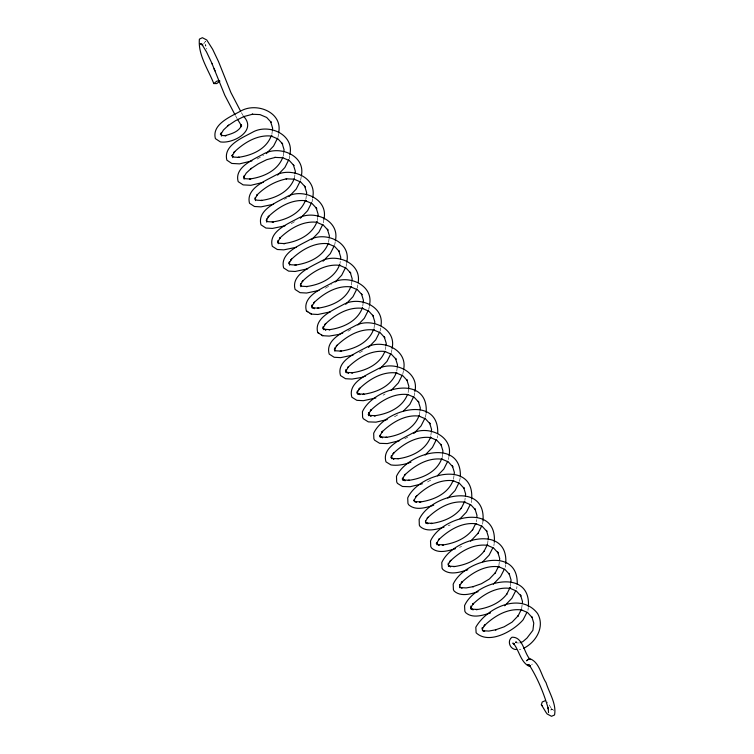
<?xml version="1.0" encoding="UTF-8"?>
<svg xmlns="http://www.w3.org/2000/svg" width="754" height="754" viewBox="0 0 754 754"><rect width="100%" height="100%" fill="white"/><g stroke="black" fill="none" stroke-linecap="round" stroke-linejoin="round"><path stroke-width="0.57" stroke-dasharray="3.77 2.83" d="M271.874 134.41L272.364 130.235M278.452 134.118L278.028 137.228M283.316 155.965L283.815 151.78M289.724 155.626L289.272 158.755M294.465 178.538L295.087 173.326M301.157 177.152L300.658 180.253M305.936 198.962L306.303 195.833M312.533 198.754L312.062 201.855M317.377 220.517L317.745 217.378M323.937 219.122L323.315 223.373M328.65 242.053L329.017 238.914M335.238 241.789L334.701 244.88M339.997 263.514L340.243 261.421M346.604 263.382L346.105 266.473M351.43 285.069L351.929 280.874M357.877 284.889L357.349 287.99M363.202 302.42L362.58 307.641L362.891 306.85M369.319 306.416L368.744 309.498M374.427 324.927L373.927 329.112L374.201 328.32M380.676 328.018L380.139 331.091M385.492 349.62L385.869 346.472M391.948 349.526L391.392 352.618M396.764 371.147L397.141 368.018M403.39 371.053L402.777 374.116M408.121 392.617L408.611 388.433M414.747 392.655L414.172 395.709M419.431 415.218L420.053 409.978M426.019 414.153L425.426 417.235M431.326 431.524L430.704 436.745L431.081 435.982M437.188 437.97L437.461 435.689M442.551 454.021L442.061 458.215L442.4 457.452M448.555 459.563L448.818 457.282M453.993 475.576L453.503 479.77L453.861 478.988M460.223 477.65L459.459 481.853M464.898 500.251L465.143 498.158M471.259 502.607L471.533 500.317M476.245 521.721L476.5 519.619M482.617 524.2L483.022 520.778M487.565 544.331L488.187 539.072M493.889 545.698L494.162 543.417M498.837 565.849L499.45 560.618M505.331 567.234L505.604 564.953M510.317 586.273L510.684 583.125M516.688 588.827L516.952 586.546M521.636 608.883L522.126 604.67M527.96 610.325L528.234 608.054M516.198 641.956L515.661 642.757L516.047 641.305L516.207 643.482L515.679 642.201L516.264 642.879M531.711 664.802L532.296 664.057M203.627 44.005L205.474 41.263L205.842 46.192L205.531 44.816L206.841 49.104M257.142 159.075L263.551 155.277M284.39 199.358L287.133 197.727M291.223 223.655L296.708 220.413M325.304 288.235L331.383 284.644M347.971 331.223L351.006 329.432M359.375 352.825L363.419 350.431M383.06 395.209L385.077 394.012M394.455 416.802L398.498 414.417M404.775 438.837L407.791 437.056M427.527 481.976L431.552 479.591M448.14 525.679L450.195 524.963M459.535 547.272L461.599 546.556M519.27 649.458L520.92 649.185M550.477 709.966L552.182 709.702M518.554 643.011L516.009 642.728M553.794 710.334L551.372 708.817L552.314 710.061L547.461 702.068M241.421 112.638L242.948 115.362M235.55 115.758L237.19 118.68"/><path stroke-width="1.13" d="M527.941 659.769L526.565 660.796L528.516 659.043L530.213 658.826C539.61 662.606 540.986 675.009 546.037 682.643C549.251 693.03 556.603 703.774 554.558 714.971L551.513 716.3L547.159 713.963L546.226 712.719L541.363 704.717L542.22 702.002L545.274 700.683M272.364 130.235L272.618 128.152L270.62 121.601L271.317 122.478L266.68 117.454L259.989 114.599L252.053 114.24L252.637 114.222L243.957 116.531L235.437 120.744L227.934 125.739L228.613 125.155L223.457 129.98L220.847 134.344L221.176 132.845L221.422 136.088M278.584 132.977C283.202 112.723 257.425 102.271 241.6 110.574C231.695 116.229 211.45 123.863 215.408 138.632L220.357 141.893C233.193 143.986 257.529 130.63 243.419 116.163M283.815 151.78L284.06 149.688L282.062 143.119M289.856 154.485C294.522 134.419 268.66 123.354 252.92 132.025C242.75 137.69 222.93 145.333 226.879 160.168L231.789 163.439L239.508 163.872L251.93 160.894M295.087 173.326L295.332 171.243L293.334 164.702L293.966 165.588L289.348 160.583L282.675 157.737L274.767 157.388L275.333 157.388L266.69 159.688L258.217 163.882L250.743 168.858L251.384 168.274L246.238 173.09L243.636 177.444M301.298 176.012C305.945 155.692 280.149 145.239 264.286 153.533C254.447 159.169 233.928 166.907 238.189 181.639L243.156 184.89L250.893 185.305L263.278 182.327M306.426 194.786L306.671 192.704L304.682 186.144M312.665 197.605C317.293 177.331 291.515 166.888 275.672 175.154C265.512 180.828 245.625 188.462 249.517 203.278L254.466 206.492L260.997 206.869L273.57 204.24M317.868 216.332L318.113 214.23L316.114 207.661L316.737 208.604L312.109 203.58L305.417 200.724L306.284 200.809C291.751 198.764 278.009 207.265 267.981 217.039L268.876 216.106L266.266 220.47M323.937 219.122C328.612 199.037 302.74 187.916 286.991 196.606C276.822 202.242 256.897 209.98 260.988 224.815L265.917 228.057L272.439 228.424L284.974 225.832M329.14 237.878L329.385 235.785L327.396 229.244L327.99 230.159L323.372 225.154L316.708 222.307L317.566 222.364C303.099 220.328 289.413 228.792 279.423 238.518L280.337 237.633L277.736 241.968M335.37 240.639C340.082 220.488 314.135 209.414 298.358 218.113C288.245 223.768 268.104 231.497 272.298 246.285L277.284 249.499L283.787 249.866L296.322 247.274M340.488 259.338L340.733 257.246L338.734 250.686L339.366 251.6L334.738 246.586L328.056 243.731L328.942 243.806C314.437 241.761 300.723 250.243 290.714 259.998L291.638 259.065L289.036 263.41L289.3 261.892L289.545 265.135M346.736 262.241C351.43 242.128 325.502 231.044 309.743 239.734C299.583 245.389 279.593 253.108 283.636 267.924L288.594 271.11L295.116 271.478L307.66 268.82M351.929 280.874L352.175 278.782L350.176 272.203L350.761 273.165L346.133 268.141L339.451 265.295L340.308 265.417C325.813 263.382 312.109 271.855 302.109 281.6L302.976 280.648L300.365 285.003M358.141 282.609C361.779 262.957 336.397 252.807 321.063 261.186C310.884 266.803 290.856 274.626 295.106 289.451L300.054 292.665L306.558 293.033L319.065 290.413M363.202 302.42L363.447 300.337L361.449 293.787L362.014 294.72L357.405 289.715L350.742 286.878L351.6 286.963C337.161 284.937 323.504 293.381 313.541 303.089L314.427 302.166L311.826 306.501L312.015 305.002L312.26 308.235M369.451 305.276C374.173 285.116 348.225 273.975 332.429 282.703C322.316 288.33 302.062 296.152 306.407 310.931L307.802 311.817M374.549 323.881L374.795 321.788L372.796 315.229L373.4 316.162L368.772 311.148L362.099 308.301L362.976 308.414C348.508 306.378 334.814 314.833 324.833 324.559L325.728 323.607L323.127 327.943L323.353 326.416L323.598 329.649L322.938 328.216L325.907 330.101L324.654 329.309L330.148 329.63L328.951 329.715C342.552 328.009 357.358 321.468 362.42 307.783M380.949 325.728C384.587 306.049 359.158 295.936 343.815 304.314C333.645 309.941 313.551 317.754 317.745 332.571L322.721 335.719L329.234 336.086L338.64 334.484L342.787 333.032M385.991 345.426L386.237 343.334L384.229 336.746L384.794 337.726L380.167 332.712L373.484 329.856L374.333 330.026C359.875 327.99 346.199 336.444 336.227 346.171L337.066 345.191L334.465 349.536L334.625 347.98L334.88 351.223M392.08 348.386C396.793 328.292 370.921 317.048 355.134 325.766C344.955 331.355 324.814 339.272 329.215 354.097L334.182 357.273L340.676 357.641L353.155 354.983M397.264 366.972L397.509 364.879L395.511 358.329L396.038 359.281L391.43 354.286L384.776 351.439L385.624 351.571C371.222 349.545 357.603 357.962 347.66 367.65L348.518 366.708L345.926 371.034L346.077 369.526L346.322 372.759L345.586 371.336L348.565 373.221L347.255 372.438L352.787 372.749L351.562 372.825C364.832 371.091 379.479 364.983 384.728 351.722M403.522 369.912C408.263 349.743 382.316 338.546 366.501 347.283C356.388 352.891 336.03 360.808 340.525 375.577L345.539 378.715L352.024 379.083L361.402 377.5L365.539 376.058M408.611 388.433L408.857 386.34L406.858 379.771L407.424 380.723L402.806 375.718L396.133 372.872L397 373.013C382.57 370.987 368.913 379.422 358.951 389.121L359.818 388.14L357.226 392.466L357.405 390.94L357.65 394.172L356.962 392.759L359.931 394.644L358.659 393.89L364.163 394.201L362.966 394.333C376.208 392.598 390.817 386.5 396.048 373.277M414.888 391.505C419.601 371.392 393.673 360.176 377.886 368.894C367.716 374.502 347.519 382.41 351.864 397.217L356.849 400.327L363.353 400.694L375.841 397.971M420.053 409.978L420.298 407.876L418.291 401.288L418.819 402.287L414.191 397.273L407.518 394.427L408.357 394.625C393.937 392.598 380.299 401.034 370.346 410.732L371.156 409.724L368.555 414.059L368.687 412.504L368.932 415.746L368.206 414.295L371.185 416.189L369.903 415.397L375.435 415.708L374.257 415.803C387.499 414.069 402.127 407.98 407.367 394.747M426.161 413.013C429.111 373.418 373.532 387.16 362.429 411.703L362.608 417.292L363.334 418.743L368.32 421.882L375.982 422.155L387.245 419.563M431.326 431.524L431.571 429.431L429.573 422.862L430.063 423.833L425.463 418.847L418.809 416.01L419.648 416.17C405.284 414.153 391.694 422.551 381.778 432.212L382.598 431.241L380.016 435.558M437.735 433.399C438.988 394.672 384.747 409.337 373.673 433.267L373.871 438.819L374.634 440.223L379.667 443.324L387.358 443.578L399.62 440.638M442.673 452.975L442.928 450.883L440.92 444.313L441.458 445.284L436.839 440.279L430.166 437.433L431.024 437.622C416.632 435.595 403.004 444.002 393.07 453.691L393.899 452.683L391.317 456.999L391.458 455.463L391.703 458.696L390.977 457.301L393.946 459.177L392.655 458.46L398.178 458.781M448.96 456.142C453.682 436.019 427.763 424.747 411.957 433.475C401.788 439.064 381.496 447.065 385.982 461.863L390.987 464.935C397.754 465.944 404.615 464.521 410.958 462.183M454.115 474.52L454.37 472.428L452.362 465.831L452.843 466.849L448.225 461.844L441.552 458.998L442.391 459.233C427.999 457.207 414.389 465.614 404.464 475.293L405.237 474.266L402.645 478.592M460.364 476.509C461.646 437.848 407.424 452.306 396.472 476.349L396.689 481.947L397.452 483.38L402.447 486.481L410.101 486.726L422.372 483.776M465.388 496.066L465.633 493.974L463.635 487.404L464.096 488.394L459.497 483.408L452.843 480.571M471.665 499.176C474.671 459.403 418.838 473.314 407.716 497.923L407.952 503.484L408.753 504.86C415.737 510.995 425.916 507.64 433.71 505.208M476.745 517.527L476.99 515.425L474.992 508.846L475.482 509.845L470.873 504.841L464.2 501.994L465.058 502.221C450.694 500.194 437.094 508.582 427.179 518.252L427.989 517.216L425.407 521.523M483.022 520.778C485.981 481.061 430.214 494.907 419.139 519.544L419.337 525.123L420.101 526.499C426.755 532.456 436.5 529.317 444.021 527.121M488.187 539.072L488.432 536.971L486.424 530.373L486.877 531.41L482.258 526.405L475.586 523.559L476.415 523.832C462.061 521.815 448.489 530.203 438.583 539.855L439.328 538.799L436.745 543.125M494.294 542.286C497.32 502.579 441.514 516.283 430.515 541.004L430.77 546.612L431.571 548.017C438.187 553.973 447.923 550.929 455.425 548.705M499.45 560.618L499.704 558.516L497.697 551.947L498.121 552.955L493.531 547.969L486.886 545.133L487.706 545.378C473.408 543.361 459.883 551.711 450.015 561.325L450.779 560.316L448.196 564.614M505.736 563.813C508.771 523.983 452.834 537.885 441.769 562.578L442.033 568.139L442.871 569.506C449.855 575.613 460.015 572.182 467.791 569.779M510.816 582.069L511.061 579.977L509.054 573.389L509.516 574.397L504.907 569.402L498.243 566.556L499.082 566.819C484.756 564.803 471.184 573.172 461.297 582.804L462.07 581.749L459.497 586.056M517.225 584.265C518.507 545.5 464.106 560.062 453.182 584.199L453.427 589.788L454.219 591.145C460.901 596.98 470.505 594.124 478.102 591.692M522.249 603.624L522.503 601.522L520.486 594.915L520.901 595.962L516.292 590.966L509.629 588.12L510.439 588.431C496.123 586.414 482.579 594.783 472.692 604.416L473.408 603.341L470.835 607.649M528.365 606.913C531.429 567.168 475.51 580.844 464.558 605.66L464.85 611.268L465.689 612.663C472.654 618.78 482.777 615.311 490.534 612.917M470.637 541.202L478.093 533.182M270.978 136.474C265.794 149.594 251.318 155.635 238.189 157.35L239.376 157.407L233.891 157.096L231.601 155.644M277.529 138.208L273.589 146.04L266.303 153.656M282.901 157.096C277.849 170.753 263.08 177.284 249.508 178.99L250.733 179.028L245.238 178.717L243.712 177.746M288.782 159.735L284.852 167.539L277.595 175.117M294.23 178.651C289.187 192.279 274.456 198.792 260.922 200.498L262.119 200.479L256.643 200.168L255.116 199.207M300.167 181.233L296.237 189.056L288.961 196.653M305.54 200.121C300.497 213.759 285.747 220.262 272.203 221.968L273.391 221.987L267.896 221.667L266.36 220.696M311.572 202.826L307.632 210.649L300.356 218.245M317 221.657C311.939 235.352 297.133 241.893 283.532 243.599L284.748 243.599L279.244 243.288L277.708 242.317M322.825 224.353L318.904 232.147L311.656 239.715M328.329 243.212C323.277 256.878 308.509 263.4 294.937 265.106L296.133 265.05L290.648 264.739L289.121 263.768M334.211 245.851L330.28 253.664L323.023 261.242M339.639 264.682C334.578 278.349 319.8 284.871 306.218 286.577L307.406 286.558L301.902 286.247L300.365 285.266M345.615 267.444L341.685 275.257L335.228 281.996M350.629 287.151C345.398 300.384 330.789 306.473 317.547 308.207L318.763 308.179L313.249 307.858L314.541 308.678L311.562 306.793M356.868 288.971L352.947 296.746L345.709 304.305M368.254 310.469L364.323 318.263L357.886 324.993M373.268 330.177C368.046 343.381 353.456 349.46 340.233 351.185L341.421 351.128L335.898 350.817L334.361 349.847M379.648 332.071L375.728 339.865L368.47 347.434M390.902 353.588L386.99 361.354L379.771 368.894M402.287 375.087L398.376 382.872L391.137 390.431M413.692 396.689L409.771 404.464L403.333 411.184M418.819 416.293C413.569 429.582 398.885 435.699 385.586 437.443L386.802 437.329L381.26 437.009L382.589 437.763L379.611 435.878L380.374 437.282L380.214 435.124M424.936 418.197L421.034 425.953L413.823 433.484M430.619 436.915C425.68 450.251 411.411 456.962 398.093 458.743M436.33 439.705L432.419 447.48L425.19 455.02M441.467 459.309C436.217 472.579 421.552 478.686 408.272 480.421L409.45 480.289L403.908 479.968L405.2 480.732L402.221 478.837L402.985 480.27L402.825 478.111M447.725 461.307L443.814 469.073L437.386 475.774M452.918 480.863C447.659 494.181 432.937 500.317 419.601 502.06L420.817 501.91L415.266 501.589L416.604 502.305L413.626 500.42M458.969 482.814L455.077 490.552L447.876 498.074M464.766 501.297L461.146 508.488L461.429 508.007C454.2 517.489 442.513 522.041 431.005 523.559L432.193 523.351L426.66 523.04L427.97 523.719L425.982 522.465M470.26 504.605L466.462 512.079L460.053 518.771M475.604 523.794L472.504 529.968L472.749 529.478C465.51 538.969 453.804 543.511 442.287 545.038L443.465 544.869L437.914 544.548L439.224 545.274L436.236 543.38M477.857 533.672L481.759 525.915M487.565 544.331L483.927 551.551L484.191 551.051C476.924 560.58 465.19 565.151 453.625 566.678M492.89 547.687L489.12 555.161L482.73 561.824M498.319 566.876L495.208 573.049L495.519 572.597L489.346 579.034L481.401 583.737L472.796 586.735L473.54 586.574L466.208 587.931L460.666 587.62M504.332 569.232L500.505 576.678L493.304 584.199M510.194 587.319L506.565 594.529L506.839 594.058C499.582 603.577 487.857 608.129 476.311 609.656L477.48 609.449L471.91 609.138L473.239 609.826L471.005 608.403M515.679 590.825L511.891 598.271L504.69 605.792M521.108 609.911L517.989 616.112L518.29 615.641L512.089 622.116L504.106 626.838L495.453 629.854L496.217 629.703L488.846 631.07L483.276 630.749L484.652 631.4L482.409 629.976M526.961 612.314L523.153 619.76C513.804 630.721 489.271 645.151 476.123 632.804L475.812 627.234C486.99 607.422 521.099 591.89 537.593 613.539C545.199 626.819 535.953 642.389 523.493 648.365M219.914 81.112L216.794 83.571L213.797 83.571L216.907 81.112L219.537 80.659M232.166 155.937L234.786 151.563L233.863 152.468C243.91 142.676 257.689 134.146 272.251 136.191L271.383 136.144L278.075 139.009L282.712 144.033M254.937 198.877L257.548 194.523L256.596 195.427C264.711 187.133 275.257 181.083 286.68 178.83L286.096 178.811L294.022 179.169L300.714 182.016L305.342 187.039M414.106 500.081L416.689 495.774L415.897 496.773C425.784 487.131 439.346 478.762 453.682 480.779M330.412 311.845L317.905 314.484L311.411 314.107L306.407 310.931M520.043 642.766L522.786 641.682L526.989 638.063L532.918 630.269L533.766 623.068L531.768 616.489M530.335 665.829L528.629 666.046C520.364 661.55 519.167 650.108 513.333 643.303L514.134 644.387L512.767 643.087M454.832 566.49L449.271 566.169L450.628 566.848L448.639 565.585M513.351 643.435L514.247 643.596M516.17 649.571C510.034 649.448 506.688 640.881 511.985 637.224C523.116 636.715 523.832 653.058 530.25 659.571M201.931 44.326L200.3 43.76L202.713 45.268L201.733 44.052L206.558 52.007L212.345 64.184M529.214 665.301L527.649 664.651L530.119 666.197L529.223 664.924C537.875 678.525 543.964 693.661 548.422 709.109L548.167 707.723L548.535 712.634M317.745 332.571L319.102 333.419M321.468 334.927L322.721 335.719M220.347 134.146L222.609 135.588L226.087 135.673L224.918 135.663C230.988 134.033 238.688 131.95 241.468 125.616L241.073 126.738L241.157 124.749L241.629 126.041L237.698 119.556M460.006 587.008L461.985 588.271M310.12 313.287L311.411 314.107M532.154 617.507L527.564 612.531L520.92 609.694L521.73 609.977C507.47 607.96 493.974 616.291 484.125 625.886L484.86 624.849L482.287 629.138L482.287 627.62L482.532 630.844M541.363 704.717L542.154 705.716M240.413 110.81L230.912 92.582L218.49 61.564L212.628 49.246L206.756 39.981L202.374 37.7L199.386 39.142C197.934 54.806 208.198 69.443 213.797 83.571M235.003 114.787L224.805 95.268L212.044 63.713M214.07 68.821L215.041 70.876M470.845 606.084L471.09 609.317M459.563 584.52L459.808 587.743M448.234 563.097L448.479 566.32M436.877 542.635L437.037 544.793M425.595 521.071L425.756 523.219M414.266 499.648L414.427 501.796M300.573 283.457L300.818 286.699M277.962 240.479L278.207 243.712M266.511 218.933L266.756 222.176M255.238 197.369L255.483 200.611M243.9 175.955L244.145 179.198M232.458 154.41L232.703 157.661"/></g></svg>
